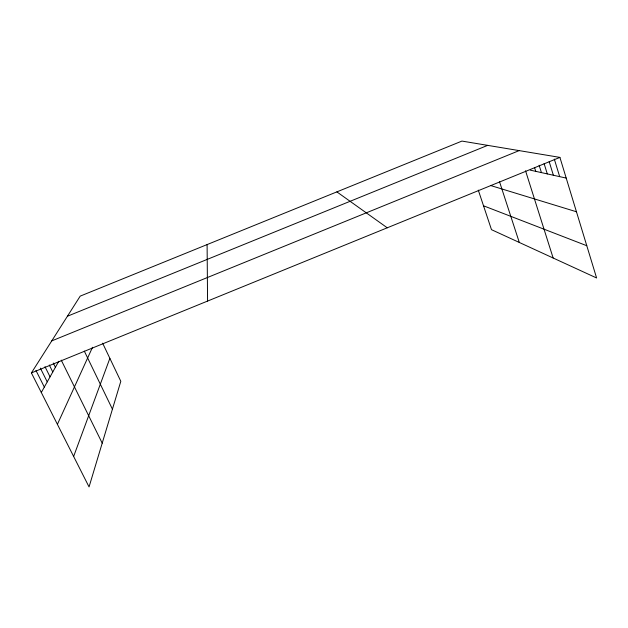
<?xml version="1.0" encoding="UTF-8"?>
<svg xmlns="http://www.w3.org/2000/svg" width="628" height="628" viewBox="0 0 628 628"><rect width="100%" height="100%" fill="white"/><g stroke="black" fill="none" stroke-linecap="round" stroke-linejoin="round"><path stroke-width="0.94" d="M73.641 456.43L109.869 358.345M57.407 424.332L92.504 347.276M41.299 392.484L58.749 361.304M102.631 343.171L120.812 381.298L89.05 486.92L31.4 372.914L80.203 296.126L461.941 141.08L559.909 157.393L596.6 277.976L491.489 229.675L478.285 190.103M67.424 316.237L487.673 145.366M51.755 340.894L519.16 150.61M31.4 372.914L559.909 157.393M530.275 170.141L566.205 178.085M490.594 185.511L576.457 211.769M483.521 205.796L586.788 245.721M336.883 191.878L387.256 227.799M35.953 370.449L44.321 387.076M44.98 366.674L50.059 376.831M40.333 368.094L47.241 381.855M49.29 364.994L52.776 371.98M53.262 362.992L55.397 367.294M61.238 360.119L102.215 443.156M84.309 351.107L112.428 409.181M499.543 181.79L519.309 242.463M525.55 170.8L553.142 258.006M534.624 167.739L535.755 171.358M539.138 165.258L541.43 172.606M544.115 163.625L547.294 173.909M549.178 161.639L553.378 175.251M554.304 159.088L559.674 176.641M207.099 244.59L207.57 301.071"/></g></svg>
